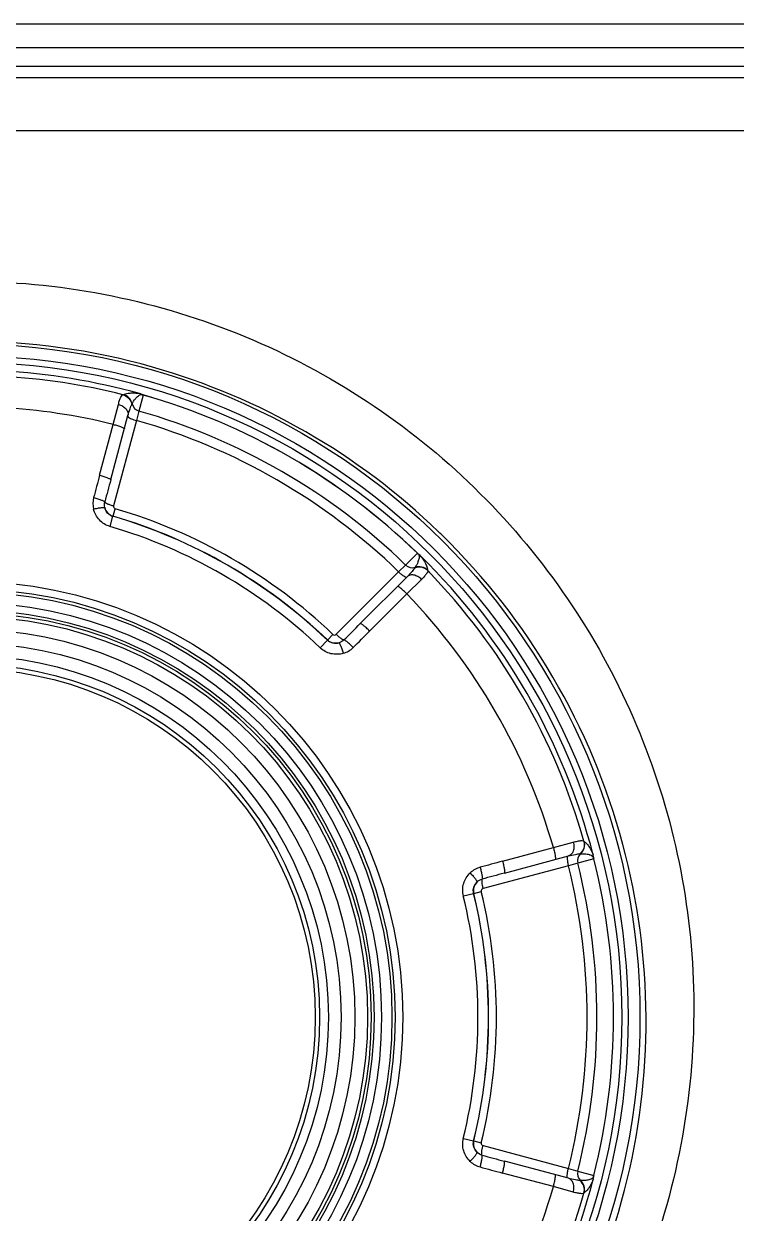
# Model space of a CAD drawing. Header units: millimetres. Extents: x -1538 to 3410, y -1646 to 2016.
# Drawn here: x 350.93 to 380.83, y -196.67 to -146.74 of the extents above; entities that cross this region are included whole.
import ezdxf

# ---------------------------------------------------------------- set-up
doc = ezdxf.new("R2010")
doc.units = ezdxf.units.MM
doc.header["$LTSCALE"] = 23.1
doc.layers.get('0').update_dxf_attribs({"linetype": 'CONTINUOUS'})

msp = doc.modelspace()

# ---------------------------------------------------------------- linework, layer by layer
at = {"linetype": 'Continuous'}
for p, q in [((-167.066, -146.743), (604.134, -146.743)), ((-167.066, -147.743), (604.134, -147.743)), ((604.134, -148.543), (-167.066, -148.543)), ((646.07, -149.015), (-209.001, -149.015)), ((522.534, -151.238), (-85.466, -151.238)), ((355.873, -162.3), (355.784, -162.267)), ((355.784, -162.267), (355.784, -162.267)), ((354.683, -163.56), (354.902, -162.722)), ((355.94, -162.327), (355.76, -163)), ((355.872, -162.301), (355.873, -162.3)), ((355.94, -162.327), (355.94, -162.326)), ((354.581, -165.877), (355.301, -163.191)), ((355.76, -163), (355.659, -163.395)), ((354.111, -165.694), (354.683, -163.56)), ((355.659, -163.395), (354.698, -166.979)), ((354.675, -167.415), (354.766, -167.102)), ((354.549, -167.846), (354.674, -167.42)), ((354.675, -167.415), (354.674, -167.42)), ((366.956, -169.464), (367.449, -168.972)), ((367.483, -169.001), (367.449, -168.971)), ((367.449, -168.972), (367.449, -168.971)), ((367.506, -169.017), (367.483, -169.001)), ((367.505, -169.017), (367.506, -169.017)), ((367.579, -169.076), (367.579, -169.076)), ((364.041, -172.373), (366.664, -169.749)), ((366.664, -169.749), (366.956, -169.464)), ((367.02, -169.957), (365.054, -171.924)), ((367.626, -170.068), (367.01, -170.676)), ((367.01, -170.676), (365.447, -172.239)), ((363.365, -172.936), (363.671, -172.615)), ((363.671, -172.615), (363.675, -172.612)), ((363.675, -172.612), (363.9, -172.376)), ((373.159, -181.327), (373.993, -181.097)), ((371.024, -181.898), (373.159, -181.327)), ((371.101, -182.397), (373.787, -181.677)), ((374.829, -181.634), (374.829, -181.634)), ((374.844, -181.727), (374.829, -181.634)), ((374.843, -181.727), (374.844, -181.727)), ((373.789, -182.089), (370.205, -183.05)), ((374.182, -181.979), (373.789, -182.089)), ((374.855, -181.799), (374.182, -181.979)), ((374.855, -181.799), (374.855, -181.799)), ((369.815, -183.247), (370.132, -183.17)), ((369.379, -183.354), (369.811, -183.249)), ((369.815, -183.247), (369.811, -183.249)), ((369.379, -193.533), (369.811, -193.638)), ((369.811, -193.638), (369.815, -193.64)), ((369.815, -193.64), (370.132, -193.717)), ((370.205, -193.837), (373.789, -194.797)), ((373.787, -195.21), (371.101, -194.49)), ((373.159, -195.56), (371.024, -194.988)), ((373.789, -194.797), (374.182, -194.908)), ((374.182, -194.908), (374.855, -195.088)), ((374.843, -195.16), (374.844, -195.16)), ((374.855, -195.088), (374.855, -195.088)), ((373.993, -195.79), (373.159, -195.56)), ((374.829, -195.253), (374.829, -195.253))]:
    msp.add_line(p, q, dxfattribs=at)
for points in [[(355.94, -162.326), (355.898, -162.312), (355.873, -162.3)], [(367.579, -169.076), (367.569, -169.067), (367.506, -169.017)], [(374.855, -181.799), (374.847, -181.755), (374.844, -181.727)], [(374.829, -195.253), (374.832, -195.24), (374.844, -195.16)], [(374.844, -195.16), (374.847, -195.133), (374.855, -195.088)]]:
    msp.add_lwpolyline(points, dxfattribs=at)
for radius in [28.259, 27.759, 27.493, 18.3, 17.98, 17.85, 17.411, 17.096, 16.974, 16.824, 16.292, 15.714, 15.182, 14.813, 14.63]:
    msp.add_circle((348.534, -188.443), radius, dxfattribs=at)
for centre, radius, start, end in [((348.534, -188.582), 28.514, 74.122, 105.8786), ((348.533, -188.587), 28.519, 46.0162, 74.123), ((348.534, -188.443), 27.162, 74.5194, 86.8941), ((348.534, -188.443), 26.94, 75.9106, 86.8681), ((355.653, -162.735), 0.487, 63.1566, 74.3266), ((354.988, -162.8), 0.5, 11.8199, 75.8518), ((355.869, -162.615), 0.4, 191.9219, 254.1789), ((355.902, -162.51), 0.211, 99.0822, 101.218), ((355.901, -162.504), 0.205, 98.048, 99.0763), ((356.049, -161.944), 0.399, 243.7044, 254.1547), ((348.534, -188.443), 27.147, 45.8321, 74.1679), ((348.534, -188.443), 27.146, 45.8321, 74.1679), ((348.534, -188.443), 25.632, 76.1201, 86.7515), ((348.534, -188.443), 26.45, 45.8536, 74.1464), ((348.534, -188.443), 26.042, 45.8776, 74.1224), ((516.427, -209.194), 168.043, 164.99731, 165.32945), ((715.114, -262.482), 373.251, 164.99988, 165.14832), ((354.819, -166.886), 0.989, 165.3294, 193.3548), ((354.815, -166.936), 0.5, 193.4566, 253.713), ((348.534, -188.443), 22.233, 46.2787, 73.7213), ((348.534, -188.443), 21.901, 46.279, 73.721), ((348.534, -188.443), 21.906, 46.2787, 73.7213), ((348.534, -188.443), 21.457, 46.279, 73.721), ((348.496, -188.625), 28.571, 45.6786, 46.0149), ((348.53, -188.589), 28.522, 15.0315, 45.6772), ((367.726, -168.686), 0.398, 225.8343, 231.0595), ((367.726, -168.686), 0.398, 231.0618, 236.3017), ((367.239, -169.425), 0.487, 48.5567, 56.8432), ((367.239, -169.424), 0.486, 45.6716, 48.5538), ((348.534, -188.443), 27.162, 14.5194, 45.4806), ((366.274, -170.194), 1.718, 37.2588, 40.5623), ((367.235, -169.177), 0.4, 225.8206, 288.0736), ((367.515, -170.033), 0.5, 44.1501, 108.1903), ((348.534, -188.443), 26.94, 15.9106, 44.0894), ((348.534, -188.443), 25.632, 16.1201, 43.8799), ((101.131, 91.998), 373.242, 314.85168, 315.00012), ((246.613, -53.416), 168.049, 314.67055, 315.00269), ((364.02, -172.25), 0.5, 226.287, 286.5433), ((364.061, -172.223), 0.989, 286.6445, 314.6713), ((373.969, -181.211), 0.5, 311.8199, 15.8518), ((348.495, -188.591), 28.556, 0.2962, 15.0179), ((374.57, -181.881), 0.4, 131.9219, 194.1789), ((374.357, -181.754), 0.487, 3.1566, 14.3266), ((374.682, -181.854), 0.205, 38.0479, 39.0746), ((375.241, -181.702), 0.399, 183.7044, 194.1547), ((370.345, -183.107), 0.989, 105.3284, 133.3557), ((414.509, -344.218), 168.043, 104.99731, 105.32945), ((348.534, -188.443), 26.042, 345.8776, 14.1224), ((348.534, -188.443), 26.45, 345.8536, 14.1464), ((348.534, -188.443), 27.147, 345.8321, 14.1679), ((348.534, -188.443), 27.146, 345.8321, 14.1679), ((467.704, -542.93), 373.251, 104.99988, 105.14832), ((370.301, -183.129), 0.5, 133.4567, 193.713), ((348.534, -188.443), 22.233, 346.2787, 13.7213), ((348.534, -188.443), 21.457, 346.279, 13.721), ((348.534, -188.443), 21.901, 346.279, 13.721), ((348.534, -188.443), 21.906, 346.2787, 13.7213), ((348.495, -188.582), 28.557, 345.5463, 0.2772), ((370.301, -193.758), 0.5, 166.287, 226.5433), ((370.345, -193.78), 0.989, 226.6445, 254.6713), ((467.702, 166.034), 373.242, 254.85168, 255.00012), ((414.511, -32.664), 168.049, 254.67055, 255.00269), ((374.57, -195.006), 0.4, 165.8206, 228.0736), ((374.576, -194.898), 0.378, 297.7151, 300.6371), ((374.358, -195.133), 0.486, 345.6716, 348.5535), ((374.357, -195.133), 0.487, 348.5565, 356.8432), ((374.681, -195.033), 0.206, 320.5332, 321.9498), ((375.241, -195.185), 0.399, 165.8461, 176.2948), ((348.534, -188.443), 25.632, 316.1201, 343.8799), ((348.534, -188.443), 27.162, 314.5194, 345.4806), ((348.53, -188.584), 28.522, 314.7391, 345.5325), ((373.969, -195.676), 0.5, 344.1501, 48.1903), ((348.534, -188.443), 26.94, 315.9106, 344.0894)]:
    msp.add_arc(centre, radius, start, end, dxfattribs=at)
for points, knots in [([(350.284, -157.602), (352.23, -157.714), (356.104, -158.312), (361.617, -160.292), (366.631, -163.269), (370.968, -167.114), (374.486, -171.675), (377.079, -176.783), (378.673, -182.259), (379.042, -186.041), (379.051, -187.926)], [0, 0, 0, 0, 0.127164, 0.253938, 0.380043, 0.50537, 0.629895, 0.753702, 0.87701, 1, 1, 1, 1]), ([(355.11, -162.315), (355.172, -162.283), (355.295, -162.25), (355.523, -162.232), (355.682, -162.248), (355.784, -162.267)], [0, 0, 0, 0, 0.30625, 0.54501, 1, 1, 1, 1]), ([(354.902, -162.722), (354.917, -162.663), (354.947, -162.559), (354.996, -162.43), (355.038, -162.353), (355.071, -162.32), (355.086, -162.314), (355.092, -162.314)], [0, 0, 0, 0, 0.399102, 0.700743, 0.898243, 0.959407, 1, 1, 1, 1]), ([(354.902, -162.722), (354.965, -162.738), (355.083, -162.786), (355.224, -162.899), (355.309, -163.04), (355.313, -163.146), (355.301, -163.191)], [0, 0, 0, 0, 0.28904, 0.557235, 0.792098, 1, 1, 1, 1]), ([(355.092, -162.314), (355.096, -162.315), (355.102, -162.315), (355.109, -162.316), (355.11, -162.315)], [0, 0, 0, 0, 0.67233, 1, 1, 1, 1]), ([(355.092, -162.314), (355.186, -162.338), (355.364, -162.446), (355.448, -162.637), (355.46, -162.733)], [0, 0, 0, 0, 0.498105, 1, 1, 1, 1]), ([(355.301, -163.191), (355.327, -163.093), (355.367, -162.962), (355.425, -162.811), (355.449, -162.755), (355.46, -162.733)], [0, 0, 0, 0, 0.624296, 0.848836, 1, 1, 1, 1]), ([(355.46, -162.733), (355.462, -162.729), (355.468, -162.717), (355.474, -162.705), (355.478, -162.698)], [0, 0, 0, 0, 0.375999, 1, 1, 1, 1]), ([(355.478, -162.698), (355.516, -162.623), (355.585, -162.511), (355.712, -162.373), (355.804, -162.314), (355.861, -162.303)], [0, 0, 0, 0, 0.448045, 0.691092, 1, 1, 1, 1]), ([(355.292, -163.222), (355.291, -163.227), (355.297, -163.242), (355.308, -163.251), (355.315, -163.256)], [0, 0, 0, 0, 0.378411, 1, 1, 1, 1]), ([(355.315, -163.256), (355.331, -163.269), (355.375, -163.295), (355.488, -163.345), (355.587, -163.376), (355.659, -163.395)], [0, 0, 0, 0, 0.168719, 0.404331, 1, 1, 1, 1]), ([(354.683, -163.56), (354.745, -163.576), (354.834, -163.602), (354.946, -163.639), (355.017, -163.665), (355.074, -163.688), (355.117, -163.71), (355.142, -163.724), (355.154, -163.738), (355.153, -163.743)], [0, 0, 0, 0, 0.37609, 0.546395, 0.695922, 0.819232, 0.912109, 0.971624, 1, 1, 1, 1]), ([(354.111, -165.694), (354.173, -165.711), (354.262, -165.736), (354.374, -165.773), (354.445, -165.799), (354.502, -165.823), (354.545, -165.844), (354.57, -165.859), (354.582, -165.872), (354.581, -165.877)], [0, 0, 0, 0, 0.376088, 0.546397, 0.695929, 0.819241, 0.912118, 0.97163, 1, 1, 1, 1]), ([(353.862, -166.636), (353.921, -166.651), (354.006, -166.675), (354.114, -166.71), (354.183, -166.734), (354.241, -166.757), (354.286, -166.777), (354.315, -166.794), (354.33, -166.805), (354.332, -166.811)], [0, 0, 0, 0, 0.361252, 0.526487, 0.673621, 0.79781, 0.895154, 0.962634, 1, 1, 1, 1]), ([(353.856, -167.115), (353.915, -167.101), (354, -167.083), (354.109, -167.063), (354.178, -167.053), (354.236, -167.046), (354.281, -167.043), (354.31, -167.044), (354.326, -167.048), (354.329, -167.052)], [0, 0, 0, 0, 0.374726, 0.543358, 0.691511, 0.814325, 0.907972, 0.969619, 1, 1, 1, 1]), ([(354.549, -167.846), (354.465, -167.822), (354.302, -167.75), (354.095, -167.582), (353.939, -167.366), (353.876, -167.2), (353.856, -167.115)], [0, 0, 0, 0, 0.250446, 0.500669, 0.750533, 1, 1, 1, 1]), ([(354.674, -167.42), (354.589, -167.396), (354.433, -167.299), (354.348, -167.136), (354.329, -167.052)], [0, 0, 0, 0, 0.504081, 1, 1, 1, 1]), ([(354.332, -166.811), (354.333, -166.817), (354.342, -166.831), (354.378, -166.86), (354.452, -166.897), (354.565, -166.94), (354.652, -166.967), (354.698, -166.979)], [0, 0, 0, 0, 0.044982, 0.115729, 0.337107, 0.644942, 1, 1, 1, 1]), ([(354.698, -166.979), (354.692, -167.003), (354.698, -167.059), (354.742, -167.095), (354.766, -167.102)], [0, 0, 0, 0, 0.497816, 1, 1, 1, 1]), ([(367.502, -169.252), (367.495, -169.281), (367.458, -169.388), (367.404, -169.487), (367.359, -169.558)], [0, 0, 0, 0, 0.261991, 1, 1, 1, 1]), ([(367.521, -169.149), (367.521, -169.159), (367.517, -169.193), (367.509, -169.228), (367.502, -169.252)], [0, 0, 0, 0, 0.263094, 1, 1, 1, 1]), ([(367.505, -169.017), (367.506, -169.02), (367.51, -169.028), (367.512, -169.038), (367.514, -169.044)], [0, 0, 0, 0, 0.275051, 1, 1, 1, 1]), ([(367.514, -169.044), (367.515, -169.048), (367.518, -169.063), (367.521, -169.078), (367.521, -169.089)], [0, 0, 0, 0, 0.273346, 1, 1, 1, 1]), ([(367.521, -169.089), (367.522, -169.094), (367.523, -169.114), (367.523, -169.135), (367.521, -169.149)], [0, 0, 0, 0, 0.26621, 1, 1, 1, 1]), ([(367.641, -169.154), (367.72, -169.257), (367.822, -169.427), (367.871, -169.619), (367.874, -169.684)], [0, 0, 0, 0, 0.664893, 1, 1, 1, 1]), ([(366.879, -169.934), (366.843, -169.909), (366.769, -169.85), (366.7, -169.785), (366.664, -169.749)], [0, 0, 0, 0, 0.46031, 1, 1, 1, 1]), ([(367.337, -169.591), (367.324, -169.611), (367.287, -169.66), (367.186, -169.786), (367.092, -169.886), (367.02, -169.957)], [0, 0, 0, 0, 0.151121, 0.375718, 1, 1, 1, 1]), ([(367.884, -169.699), (367.816, -169.63), (367.634, -169.53), (367.427, -169.553), (367.337, -169.591)], [0, 0, 0, 0, 0.498106, 1, 1, 1, 1]), ([(367.359, -169.558), (367.358, -169.559), (367.351, -169.57), (367.343, -169.581), (367.337, -169.591)], [0, 0, 0, 0, 0.119525, 1, 1, 1, 1]), ([(367.884, -169.699), (367.887, -169.704), (367.89, -169.721), (367.878, -169.766), (367.832, -169.841), (367.745, -169.948), (367.67, -170.025), (367.626, -170.068)], [0, 0, 0, 0, 0.040574, 0.101729, 0.299252, 0.60089, 1, 1, 1, 1]), ([(367.874, -169.684), (367.874, -169.686), (367.878, -169.691), (367.881, -169.696), (367.884, -169.699)], [0, 0, 0, 0, 0.32785, 1, 1, 1, 1]), ([(366.998, -169.98), (366.994, -169.984), (366.978, -169.986), (366.937, -169.972), (366.904, -169.951), (366.879, -169.934)], [0, 0, 0, 0, 0.121915, 0.322176, 1, 1, 1, 1]), ([(367.626, -170.068), (367.58, -170.022), (367.48, -169.944), (367.311, -169.878), (367.147, -169.875), (367.053, -169.924), (367.02, -169.957)], [0, 0, 0, 0, 0.28904, 0.557234, 0.792097, 1, 1, 1, 1]), ([(367.01, -170.676), (366.965, -170.631), (366.898, -170.567), (366.81, -170.488), (366.752, -170.44), (366.703, -170.402), (366.663, -170.375), (366.638, -170.361), (366.62, -170.358), (366.617, -170.361)], [0, 0, 0, 0, 0.376102, 0.54641, 0.695938, 0.819247, 0.912119, 0.971629, 1, 1, 1, 1]), ([(365.447, -172.239), (365.402, -172.194), (365.335, -172.129), (365.247, -172.051), (365.189, -172.002), (365.14, -171.964), (365.1, -171.938), (365.075, -171.924), (365.057, -171.92), (365.054, -171.924)], [0, 0, 0, 0, 0.376088, 0.546397, 0.695929, 0.819241, 0.912118, 0.97163, 1, 1, 1, 1]), ([(364.163, -172.729), (364.08, -172.755), (363.897, -172.763), (363.735, -172.676), (363.671, -172.615)], [0, 0, 0, 0, 0.495921, 1, 1, 1, 1]), ([(363.9, -172.376), (363.919, -172.393), (363.972, -172.414), (364.023, -172.391), (364.041, -172.373)], [0, 0, 0, 0, 0.502184, 1, 1, 1, 1]), ([(364.369, -172.607), (364.364, -172.609), (364.347, -172.607), (364.304, -172.591), (364.235, -172.545), (364.141, -172.469), (364.075, -172.407), (364.041, -172.373)], [0, 0, 0, 0, 0.044984, 0.115733, 0.337115, 0.644949, 1, 1, 1, 1]), ([(364.345, -173.17), (364.327, -173.113), (364.3, -173.03), (364.263, -172.926), (364.237, -172.86), (364.214, -172.807), (364.194, -172.766), (364.179, -172.742), (364.167, -172.729), (364.163, -172.729)], [0, 0, 0, 0, 0.37472, 0.543351, 0.691506, 0.814322, 0.907971, 0.96962, 1, 1, 1, 1]), ([(364.757, -172.926), (364.714, -172.883), (364.65, -172.821), (364.566, -172.744), (364.51, -172.697), (364.462, -172.658), (364.422, -172.629), (364.393, -172.613), (364.376, -172.606), (364.369, -172.607)], [0, 0, 0, 0, 0.361246, 0.52648, 0.673613, 0.797802, 0.895147, 0.96263, 1, 1, 1, 1]), ([(364.345, -173.17), (364.261, -173.195), (364.085, -173.224), (363.821, -173.197), (363.572, -173.102), (363.428, -172.997), (363.365, -172.936)], [0, 0, 0, 0, 0.249466, 0.499331, 0.749551, 1, 1, 1, 1]), ([(373.993, -181.097), (374.011, -181.16), (374.028, -181.286), (374.001, -181.465), (373.921, -181.609), (373.832, -181.665), (373.787, -181.677)], [0, 0, 0, 0, 0.28904, 0.557235, 0.792098, 1, 1, 1, 1]), ([(373.993, -181.097), (374.052, -181.081), (374.157, -181.055), (374.294, -181.032), (374.381, -181.03), (374.426, -181.042), (374.439, -181.053), (374.442, -181.058)], [0, 0, 0, 0, 0.399102, 0.700743, 0.898243, 0.959407, 1, 1, 1, 1]), ([(374.442, -181.058), (374.468, -181.151), (374.463, -181.36), (374.34, -181.527), (374.263, -181.586)], [0, 0, 0, 0, 0.498105, 1, 1, 1, 1]), ([(374.442, -181.058), (374.443, -181.062), (374.446, -181.067), (374.448, -181.073), (374.45, -181.074)], [0, 0, 0, 0, 0.67233, 1, 1, 1, 1]), ([(374.45, -181.074), (374.509, -181.112), (374.599, -181.202), (374.728, -181.39), (374.794, -181.536), (374.829, -181.634)], [0, 0, 0, 0, 0.30625, 0.54501, 1, 1, 1, 1]), ([(373.159, -181.327), (373.175, -181.388), (373.198, -181.478), (373.222, -181.594), (373.235, -181.669), (373.243, -181.73), (373.246, -181.778), (373.246, -181.806), (373.24, -181.824), (373.235, -181.825)], [0, 0, 0, 0, 0.37609, 0.546395, 0.695922, 0.819232, 0.912109, 0.971624, 1, 1, 1, 1]), ([(373.756, -181.685), (373.751, -181.687), (373.741, -181.699), (373.733, -181.742), (373.734, -181.782), (373.737, -181.811)], [0, 0, 0, 0, 0.121914, 0.322173, 1, 1, 1, 1]), ([(373.787, -181.677), (373.884, -181.651), (374.018, -181.62), (374.178, -181.595), (374.238, -181.588), (374.263, -181.586)], [0, 0, 0, 0, 0.624296, 0.848836, 1, 1, 1, 1]), ([(374.263, -181.586), (374.268, -181.586), (374.281, -181.585), (374.294, -181.585), (374.302, -181.584)], [0, 0, 0, 0, 0.375999, 1, 1, 1, 1]), ([(374.302, -181.584), (374.361, -181.581), (374.481, -181.582), (374.6, -181.6), (374.66, -181.618)], [0, 0, 0, 0, 0.485185, 1, 1, 1, 1]), ([(374.66, -181.618), (374.674, -181.622), (374.74, -181.644), (374.806, -181.681), (374.841, -181.724)], [0, 0, 0, 0, 0.210688, 1, 1, 1, 1]), ([(370.084, -182.153), (370.1, -182.212), (370.122, -182.298), (370.146, -182.409), (370.16, -182.481), (370.169, -182.542), (370.174, -182.591), (370.174, -182.625), (370.171, -182.643), (370.167, -182.648)], [0, 0, 0, 0, 0.361252, 0.526487, 0.673621, 0.79781, 0.895154, 0.962634, 1, 1, 1, 1]), ([(371.024, -181.898), (371.041, -181.96), (371.063, -182.05), (371.087, -182.166), (371.1, -182.24), (371.109, -182.302), (371.112, -182.35), (371.111, -182.378), (371.105, -182.396), (371.101, -182.397)], [0, 0, 0, 0, 0.376088, 0.546397, 0.695929, 0.819241, 0.912118, 0.97163, 1, 1, 1, 1]), ([(373.737, -181.811), (373.74, -181.855), (373.755, -181.948), (373.776, -182.04), (373.789, -182.089)], [0, 0, 0, 0, 0.460309, 1, 1, 1, 1]), ([(369.379, -183.354), (369.359, -183.268), (369.34, -183.091), (369.382, -182.828), (369.491, -182.586), (369.603, -182.448), (369.666, -182.388)], [0, 0, 0, 0, 0.250446, 0.500668, 0.750532, 1, 1, 1, 1]), ([(369.666, -182.388), (369.707, -182.432), (369.766, -182.496), (369.837, -182.581), (369.881, -182.636), (369.916, -182.683), (369.941, -182.721), (369.954, -182.745), (369.96, -182.762), (369.957, -182.766)], [0, 0, 0, 0, 0.374727, 0.543359, 0.691512, 0.814326, 0.907972, 0.969619, 1, 1, 1, 1]), ([(370.167, -182.648), (370.162, -182.652), (370.155, -182.667), (370.148, -182.713), (370.153, -182.795), (370.172, -182.914), (370.192, -183.003), (370.205, -183.05)], [0, 0, 0, 0, 0.044983, 0.115731, 0.33711, 0.644943, 1, 1, 1, 1]), ([(369.811, -183.249), (369.79, -183.163), (369.795, -182.979), (369.894, -182.825), (369.957, -182.766)], [0, 0, 0, 0, 0.50408, 1, 1, 1, 1]), ([(370.205, -183.05), (370.181, -183.056), (370.135, -183.089), (370.126, -183.145), (370.132, -183.17)], [0, 0, 0, 0, 0.497816, 1, 1, 1, 1]), ([(379.051, -187.926), (379.06, -189.893), (378.695, -193.844), (377.015, -199.556), (374.248, -204.862), (370.483, -209.555), (365.839, -213.446), (358.72, -217.337), (348.534, -219.419), (338.348, -217.337), (331.229, -213.446), (326.586, -209.555), (322.82, -204.862), (320.053, -199.556), (318.373, -193.844), (318.009, -189.893), (318.018, -187.926)], [0, 0, 0, 0, 0.061537, 0.123239, 0.185206, 0.247553, 0.310319, 0.373488, 0.5, 0.626512, 0.689681, 0.752447, 0.814794, 0.87676, 0.938463, 1, 1, 1, 1]), ([(369.666, -194.499), (369.603, -194.439), (369.491, -194.301), (369.382, -194.059), (369.34, -193.796), (369.359, -193.618), (369.379, -193.533)], [0, 0, 0, 0, 0.249466, 0.499331, 0.749551, 1, 1, 1, 1]), ([(369.957, -194.121), (369.894, -194.062), (369.795, -193.908), (369.79, -193.724), (369.811, -193.638)], [0, 0, 0, 0, 0.495921, 1, 1, 1, 1]), ([(370.132, -193.717), (370.126, -193.742), (370.135, -193.798), (370.181, -193.831), (370.205, -193.837)], [0, 0, 0, 0, 0.502184, 1, 1, 1, 1]), ([(369.666, -194.499), (369.707, -194.455), (369.766, -194.39), (369.837, -194.306), (369.881, -194.251), (369.916, -194.204), (369.941, -194.166), (369.954, -194.141), (369.96, -194.125), (369.957, -194.121)], [0, 0, 0, 0, 0.37472, 0.543351, 0.691506, 0.814322, 0.907971, 0.96962, 1, 1, 1, 1]), ([(370.167, -194.239), (370.162, -194.235), (370.155, -194.219), (370.148, -194.174), (370.153, -194.092), (370.172, -193.972), (370.192, -193.884), (370.205, -193.837)], [0, 0, 0, 0, 0.044984, 0.115733, 0.337115, 0.644949, 1, 1, 1, 1]), ([(370.084, -194.734), (370.1, -194.675), (370.122, -194.589), (370.146, -194.478), (370.16, -194.406), (370.169, -194.344), (370.174, -194.296), (370.174, -194.262), (370.171, -194.243), (370.167, -194.239)], [0, 0, 0, 0, 0.361246, 0.52648, 0.673613, 0.797802, 0.895147, 0.96263, 1, 1, 1, 1]), ([(371.024, -194.988), (371.041, -194.927), (371.063, -194.837), (371.087, -194.721), (371.1, -194.646), (371.109, -194.585), (371.112, -194.537), (371.111, -194.509), (371.105, -194.491), (371.101, -194.49)], [0, 0, 0, 0, 0.376088, 0.546397, 0.695929, 0.819241, 0.912118, 0.97163, 1, 1, 1, 1]), ([(373.159, -195.56), (373.175, -195.499), (373.198, -195.408), (373.222, -195.293), (373.235, -195.218), (373.243, -195.157), (373.246, -195.109), (373.246, -195.081), (373.24, -195.063), (373.235, -195.062)], [0, 0, 0, 0, 0.376102, 0.54641, 0.695938, 0.819247, 0.912119, 0.971629, 1, 1, 1, 1]), ([(373.756, -195.202), (373.751, -195.2), (373.741, -195.188), (373.733, -195.145), (373.734, -195.105), (373.737, -195.076)], [0, 0, 0, 0, 0.121915, 0.322176, 1, 1, 1, 1]), ([(373.737, -195.076), (373.74, -195.032), (373.755, -194.939), (373.776, -194.847), (373.789, -194.797)], [0, 0, 0, 0, 0.46031, 1, 1, 1, 1]), ([(374.263, -195.301), (374.238, -195.299), (374.178, -195.292), (374.018, -195.267), (373.884, -195.236), (373.787, -195.21)], [0, 0, 0, 0, 0.151121, 0.375718, 1, 1, 1, 1]), ([(373.993, -195.79), (374.011, -195.727), (374.028, -195.601), (374.001, -195.422), (373.921, -195.278), (373.832, -195.222), (373.787, -195.21)], [0, 0, 0, 0, 0.28904, 0.557234, 0.792097, 1, 1, 1, 1]), ([(374.84, -195.164), (374.834, -195.171), (374.813, -195.193), (374.787, -195.212), (374.769, -195.223)], [0, 0, 0, 0, 0.302924, 1, 1, 1, 1]), ([(374.302, -195.303), (374.301, -195.303), (374.288, -195.302), (374.274, -195.301), (374.263, -195.301)], [0, 0, 0, 0, 0.119525, 1, 1, 1, 1]), ([(374.442, -195.829), (374.468, -195.735), (374.463, -195.527), (374.34, -195.36), (374.263, -195.301)], [0, 0, 0, 0, 0.498106, 1, 1, 1, 1]), ([(374.652, -195.271), (374.594, -195.288), (374.477, -195.305), (374.359, -195.306), (374.302, -195.303)], [0, 0, 0, 0, 0.514197, 1, 1, 1, 1]), ([(374.829, -195.253), (374.794, -195.351), (374.728, -195.497), (374.599, -195.685), (374.509, -195.775), (374.45, -195.813)], [0, 0, 0, 0, 0.45499, 0.693751, 1, 1, 1, 1]), ([(374.752, -195.232), (374.744, -195.237), (374.711, -195.252), (374.678, -195.264), (374.652, -195.271)], [0, 0, 0, 0, 0.265449, 1, 1, 1, 1]), ([(374.442, -195.829), (374.439, -195.834), (374.426, -195.845), (374.381, -195.856), (374.294, -195.854), (374.157, -195.832), (374.052, -195.806), (373.993, -195.79)], [0, 0, 0, 0, 0.040574, 0.101729, 0.299252, 0.60089, 1, 1, 1, 1]), ([(374.45, -195.813), (374.448, -195.814), (374.446, -195.82), (374.443, -195.825), (374.442, -195.829)], [0, 0, 0, 0, 0.32785, 1, 1, 1, 1])]:
    msp.add_open_spline(points, degree=3, knots=knots, dxfattribs=at)
for points in [[(354.329, -167.052), (354.31, -166.974), (354.311, -166.889), (354.332, -166.811)], [(364.369, -172.607), (364.312, -172.663), (364.239, -172.706), (364.163, -172.729)], [(369.957, -182.766), (370.016, -182.711), (370.09, -182.669), (370.167, -182.648)], [(370.167, -194.239), (370.09, -194.217), (370.016, -194.176), (369.957, -194.121)]]:
    msp.add_open_spline(points, degree=3, dxfattribs=at)

doc.saveas('drawing.dxf')
